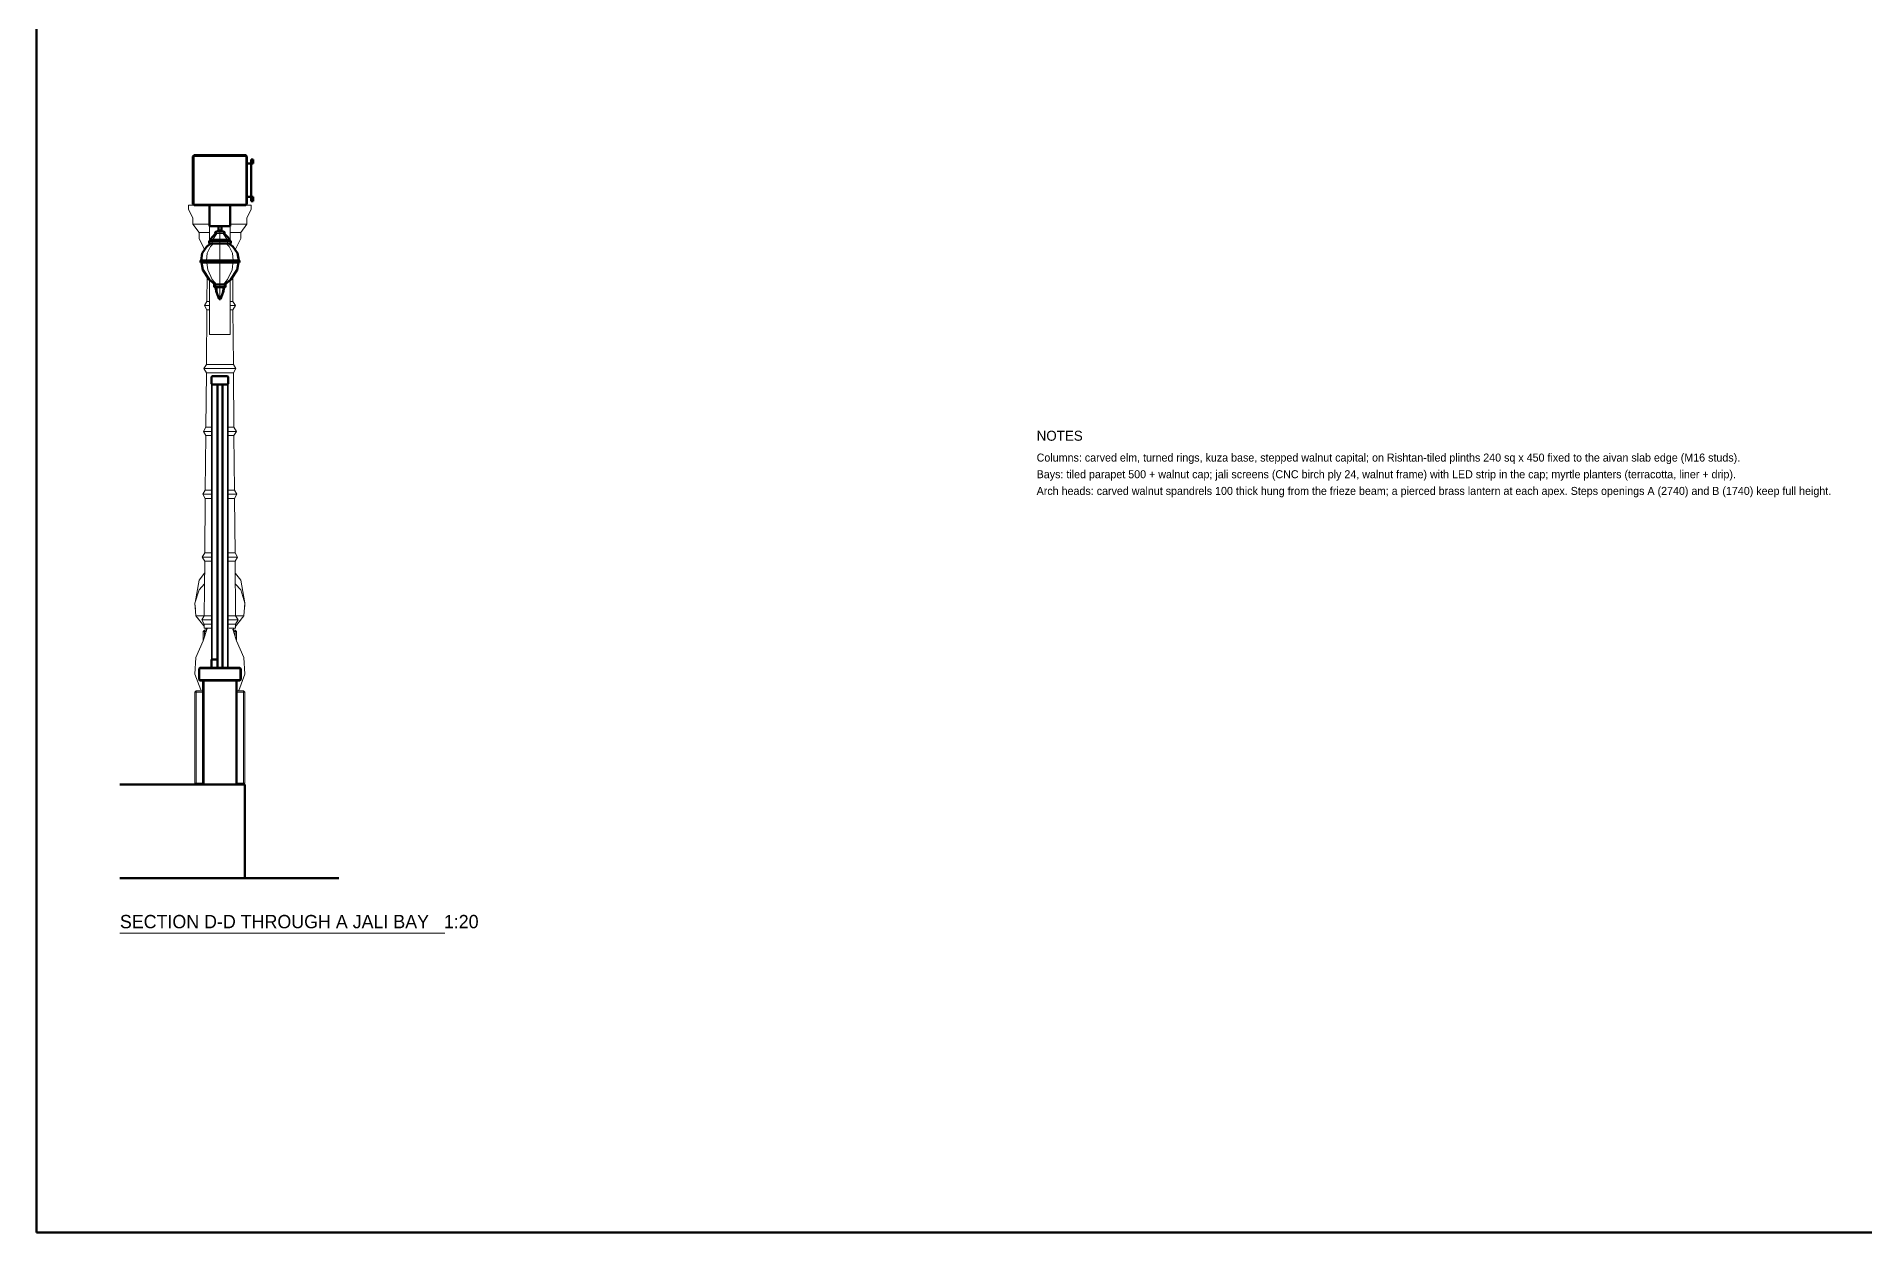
# Model space of a CAD drawing. Header units: metres. Extents: x 10 to 831, y 10 to 584.
# Drawn here: x 10 to 448.7, y 10 to 297 of the extents above; entities that cross this region are included whole.
import ezdxf

# ---------------------------------------------------------------- set-up
doc = ezdxf.new("R2010")
doc.units = ezdxf.units.M
for name, color, linetype, lineweight in [('CUT', 7, 'Continuous', 50), ('FRAME', 7, 'Continuous', 50), ('TXT', 7, 'Continuous', 18), ('VIS', 8, 'Continuous', 13)]:
    doc.layers.add(name, color=color, linetype=linetype, lineweight=lineweight)

msp = doc.modelspace()

# ---------------------------------------------------------------- linework, layer by layer
at = {"layer": 'CUT'}
for p, q in [((47.8, 268.5), (47.5, 268.2)), ((47.5, 268.2), (47.5, 256.8)), ((60.2, 268.5), (47.8, 268.5)), ((60.5, 268.2), (60.2, 268.5)), ((60.5, 256.8), (60.5, 268.2)), ((60.5, 258.5), (60.5, 266.5)), ((60.5, 266.5), (61.5, 266.5)), ((62, 267.5), (61.5, 267.5)), ((61.5, 267.5), (61.5, 266.5)), ((61.5, 266.5), (62, 266.5)), ((61.5, 266.5), (61.5, 258.5)), ((62, 266.5), (62, 267.5)), ((47.5, 256.8), (47.8, 256.5)), ((47.8, 256.5), (60.2, 256.5)), ((51.5, 256.418), (51.5, 256.5)), ((51.5, 256.5), (56.5, 256.5)), ((51.5, 251.476), (51.5, 256.418)), ((56.5, 256.5), (56.5, 256.418)), ((56.5, 256.418), (56.5, 251.476)), ((60.2, 256.5), (60.5, 256.8)), ((61.5, 258.5), (60.5, 258.5)), ((62, 258.5), (61.5, 258.5)), ((61.5, 258.5), (61.5, 257.5)), ((61.5, 257.5), (62, 257.5)), ((62, 257.5), (62, 258.5)), ((56.5, 251.476), (51.5, 251.476)), ((53.6005, 250.38), (52.8305, 250.03)), ((53.95, 250.438), (53.6005, 250.38)), ((53.971, 251.5), (53.629, 251.5)), ((53.629, 251.5), (53.629, 250.45)), ((53.629, 250.45), (53.8, 250.45)), ((53.8, 250.45), (54.029, 250.45)), ((54, 250.4415), (53.95, 250.438)), ((54.2, 251.5), (53.971, 251.5)), ((54.05, 250.438), (54, 250.4415)), ((54.029, 250.45), (54.371, 250.45)), ((54.3995, 250.38), (54.05, 250.438)), ((54.371, 251.5), (54.2, 251.5)), ((54.371, 250.45), (54.371, 251.5)), ((55.1695, 250.03), (54.3995, 250.38)), ((50.8705, 246.6), (49.7505, 245.025)), ((51.8505, 247.37), (50.8705, 246.6)), ((53.95, 248), (51.3955, 248)), ((51.3955, 248), (51.3955, 247.37)), ((51.3955, 247.37), (53.95, 247.37)), ((52.2705, 249.05), (51.7105, 248.35)), ((51.7105, 248.35), (51.8505, 248)), ((51.8505, 248), (53.95, 248)), ((53.95, 247.37), (51.8505, 247.37)), ((52.9705, 249.75), (52.2705, 249.05)), ((52.8305, 250.03), (52.9705, 249.75)), ((54, 248), (53.95, 248)), ((53.95, 248), (54, 248)), ((54, 247.37), (53.95, 247.37)), ((53.95, 247.37), (54, 247.37)), ((54.05, 248), (54, 248)), ((54, 248), (54.05, 248)), ((54.05, 247.37), (54, 247.37)), ((54, 247.37), (54.05, 247.37)), ((56.6045, 248), (54.05, 248)), ((54.05, 248), (56.1495, 248)), ((56.1495, 247.37), (54.05, 247.37)), ((54.05, 247.37), (56.6045, 247.37)), ((55.0295, 249.75), (55.1695, 250.03)), ((55.7295, 249.05), (55.0295, 249.75)), ((56.2895, 248.35), (55.7295, 249.05)), ((56.1495, 248), (56.2895, 248.35)), ((57.1295, 246.6), (56.1495, 247.37)), ((56.6045, 247.37), (56.6045, 248)), ((58.2495, 245.025), (57.1295, 246.6)), ((53.95, 243.24), (49.3305, 243.24)), ((49.3305, 243.24), (49.3305, 242.75)), ((49.3305, 242.75), (53.95, 242.75)), ((49.7505, 245.025), (49.4705, 243.275)), ((49.4705, 243.275), (49.8905, 241)), ((54, 243.24), (53.95, 243.24)), ((53.95, 242.75), (54, 242.75)), ((54.05, 243.24), (54, 243.24)), ((54, 242.75), (54.05, 242.75)), ((58.6695, 243.24), (54.05, 243.24)), ((54.05, 242.75), (58.6695, 242.75)), ((58.1095, 241), (58.5295, 243.275)), ((58.5295, 243.275), (58.2495, 245.025)), ((58.6695, 242.75), (58.6695, 243.24)), ((49.8905, 241), (51.3955, 238.725)), ((51.3955, 238.725), (52.8305, 237.5)), ((53.95, 237.5), (52.6205, 237.5)), ((52.6205, 237.5), (52.6205, 236.87)), ((52.8305, 237.5), (53.95, 237.5)), ((54, 237.5), (53.95, 237.5)), ((53.95, 237.5), (54, 237.5)), ((54.05, 237.5), (54, 237.5)), ((54, 237.5), (54.05, 237.5)), ((55.3795, 237.5), (54.05, 237.5)), ((54.05, 237.5), (55.1695, 237.5)), ((55.1695, 237.5), (56.6045, 238.725)), ((55.3795, 236.87), (55.3795, 237.5)), ((56.6045, 238.725), (58.1095, 241)), ((52.6205, 236.87), (53.95, 236.87)), ((53.1105, 236.87), (53.0405, 236.45)), ((53.0405, 236.45), (53.1105, 235.925)), ((53.95, 236.87), (53.1105, 236.87)), ((53.1105, 235.925), (53.4605, 235.05)), ((53.4605, 235.05), (53.8455, 234)), ((53.8455, 234), (53.95, 234)), ((54, 236.87), (53.95, 236.87)), ((53.95, 236.87), (54, 236.87)), ((53.95, 234), (54, 234)), ((54.05, 236.87), (54, 236.87)), ((54, 236.87), (54.05, 236.87)), ((54, 234), (54.05, 234)), ((54.8895, 236.87), (54.05, 236.87)), ((54.05, 236.87), (55.3795, 236.87)), ((54.05, 234), (54.1545, 234)), ((54.1545, 234), (54.5395, 235.05)), ((54.5395, 235.05), (54.8895, 235.925)), ((54.9595, 236.45), (54.8895, 236.87)), ((54.8895, 235.925), (54.9595, 236.45)), ((52, 215.35), (52.15, 215.5)), ((52, 213.65), (52, 215.35)), ((52.15, 215.5), (55.85, 215.5)), ((55.85, 215.5), (56, 215.35)), ((56, 215.35), (56, 213.65)), ((52.15, 213.5), (52, 213.65)), ((55.85, 213.5), (52.15, 213.5)), ((54.6, 213.5), (53.4, 213.5)), ((53.4, 213.5), (53.4, 145.5)), ((54.6, 145.5), (54.6, 213.5)), ((56, 213.65), (55.85, 213.5)), ((49, 145.3), (49.2, 145.5)), ((49, 142.7), (49, 145.3)), ((49.2, 145.5), (58.8, 145.5)), ((53.4, 147.5), (52, 147.5)), ((52, 147.5), (52, 145.5)), ((52, 145.5), (53.4, 145.5)), ((53.4, 145.5), (53.4, 147.5)), ((53.4, 145.5), (54.6, 145.5)), ((58.8, 145.5), (59, 145.3)), ((59, 145.3), (59, 142.7)), ((49.2, 142.5), (49, 142.7)), ((58.8, 142.5), (49.2, 142.5)), ((50.2, 142.5), (50, 142.3)), ((50, 142.3), (50, 117.7)), ((57.8, 142.5), (50.2, 142.5)), ((58, 142.3), (57.8, 142.5)), ((58, 117.7), (58, 142.3)), ((59, 142.7), (58.8, 142.5)), ((48.1705, 117.5), (30, 117.5)), ((60, 117.5), (48.1705, 117.5)), ((50, 117.7), (50.2, 117.5)), ((50.2, 117.5), (57.8, 117.5)), ((57.8, 117.5), (58, 117.7)), ((60, 95), (60, 117.5)), ((30, 95), (48.1705, 95)), ((82.5, 95), (30, 95)), ((48.1705, 95), (60, 95))]:
    msp.add_line(p, q, dxfattribs=at)
at = {"layer": 'FRAME'}
msp.add_lwpolyline([(10, 10), (831, 10), (831, 584), (10, 584), (10, 10)], close=True, dxfattribs=at)
at = {"layer": 'TXT'}
msp.add_line((30, 81.8), (108, 81.8), dxfattribs=at)
at = {"layer": 'VIS'}
for p, q in [((47.5, 268.2), (47.8, 268.5)), ((47.5, 268.2), (47.8, 268.5)), ((47.8, 268.2), (47.5, 268.2)), ((47.5, 256.8), (47.5, 268.2)), ((47.5, 268.2), (47.5, 268.2)), ((47.5, 256.8), (47.5, 268.2)), ((47.8, 268.5), (47.8, 268.2)), ((47.8, 268.5), (47.8, 268.5)), ((47.8, 268.5), (60.2, 268.5)), ((60.2, 268.5), (47.8, 268.5)), ((60.2, 268.2), (47.8, 268.2)), ((47.8, 268.2), (47.8, 256.8)), ((60.2, 268.5), (60.5, 268.2)), ((60.2, 268.2), (60.2, 268.5)), ((60.2, 268.5), (60.2, 268.5)), ((60.5, 268.2), (60.2, 268.5)), ((60.5, 268.2), (60.2, 268.2)), ((60.2, 256.8), (60.2, 268.2)), ((60.5, 268.2), (60.5, 268.2)), ((60.5, 268.2), (60.5, 256.8)), ((60.5, 256.8), (60.5, 268.2)), ((60.5, 266.5), (60.5, 266.5)), ((60.5, 258.5), (60.5, 266.5)), ((61.5, 266.5), (60.5, 266.5)), ((61.5, 266.5), (60.625, 266.5)), ((62, 267.5), (61.5, 267.5)), ((61.5, 266.5), (61.5, 267.5)), ((61.5, 267.5), (61.5, 267.5)), ((62, 267.5), (61.5, 267.5)), ((61.5, 266.5), (61.5, 267.5)), ((61.5, 266.5), (61.5, 266.5)), ((61.5, 258.5), (61.5, 266.5)), ((61.5, 266.5), (61.5, 266.5)), ((61.5, 266.5), (62, 266.5)), ((62, 266.5), (61.5, 266.5)), ((61.5, 258.5), (61.5, 266.5)), ((62, 267.5), (62, 267.5)), ((62, 266.5), (62, 267.5)), ((62, 266.5), (62, 267.5)), ((62, 266.5), (62, 266.5)), ((46.5, 255.5), (46.5, 256.5)), ((46.5, 256.5), (46.514, 256.5)), ((46.7555, 256.5), (46.5, 256.5)), ((47.5, 253.5), (46.5, 255.5)), ((47.505, 256.5), (46.7555, 256.5)), ((47.65, 256.65), (47.5, 256.8)), ((47.5, 256.8), (47.8, 256.8)), ((47.5, 256.8), (47.5, 256.8)), ((47.5, 256.8), (47.8, 256.5)), ((48.6965, 256.5), (47.505, 256.5)), ((47.8, 256.8), (47.8, 256.575)), ((47.8, 256.8), (60.2, 256.8)), ((47.8, 256.5), (47.8, 256.5)), ((60.2, 256.5), (47.8, 256.5)), ((50.25, 256.5), (48.6965, 256.5)), ((51.456, 256.5), (50.25, 256.5)), ((51.5, 256.5), (51.5, 256.5)), ((51.5, 256.5), (51.5, 251.5)), ((51.5, 256.5), (56.5, 256.5)), ((51.5, 251.5), (51.5, 256.5)), ((51.5, 256.5), (51.5, 256.5)), ((51.5, 256.5), (56.5, 256.5)), ((51.5, 256.5), (56.5, 256.5)), ((51.5, 256.5), (51.5, 256.418)), ((51.5, 251.476), (51.5, 256.418)), ((56.5, 256.5), (56.396, 256.5)), ((57.75, 256.5), (56.4435, 256.5)), ((56.5, 251.5), (56.5, 256.5)), ((56.5, 248.1), (56.5, 256.5)), ((56.5, 256.5), (56.5, 256.5)), ((56.5, 256.5), (56.5, 251.5)), ((56.5, 256.5), (56.5, 256.5)), ((56.5, 256.5), (56.5, 256.418)), ((56.5, 256.418), (56.5, 251.476)), ((59.3035, 256.5), (57.75, 256.5)), ((60.495, 256.5), (59.3035, 256.5)), ((60.2, 256.65), (60.2, 256.8)), ((60.2, 256.8), (60.5, 256.8)), ((60.5, 256.8), (60.2, 256.5)), ((60.2, 256.5), (60.2, 256.5)), ((60.5, 256.8), (60.275, 256.575)), ((61.2445, 256.5), (60.495, 256.5)), ((60.5, 258.5), (60.5, 258.5)), ((61.5, 258.5), (60.5, 258.5)), ((60.5, 256.8), (60.5, 256.8)), ((61.5, 255.5), (60.5, 253.5)), ((60.75, 258.5), (61.5, 258.5)), ((61.5, 256.5), (61.2445, 256.5)), ((62, 258.5), (61.5, 258.5)), ((61.5, 257.5), (61.5, 258.5)), ((61.5, 258.5), (61.5, 258.5)), ((61.5, 258.5), (61.5, 258.5)), ((62, 258.5), (61.5, 258.5)), ((61.5, 257.5), (61.5, 258.5)), ((61.5, 257.5), (61.5, 257.5)), ((61.5, 257.5), (62, 257.5)), ((62, 257.5), (61.5, 257.5)), ((61.5, 256.5), (61.5, 255.5)), ((62, 258.5), (62, 258.5)), ((62, 257.5), (62, 258.5)), ((62, 257.5), (62, 258.5)), ((62, 257.5), (62, 257.5)), ((47.5, 252), (47.5, 253.5)), ((49, 250), (47.5, 252)), ((47.5, 252), (47.514, 252)), ((47.7215, 252), (47.5, 252)), ((48.371, 252), (47.7215, 252)), ((49.404, 252), (48.371, 252)), ((50.75, 252), (49.404, 252)), ((51.338, 252), (50.75, 252)), ((51.5, 251.5), (56.5, 251.5)), ((51.5, 249.4615), (51.5, 251.5)), ((51.5, 251.5), (56.5, 251.5)), ((51.5, 251.5), (51.5, 251.476)), ((51.5, 251.476), (56.5, 251.476)), ((52.81, 250.03), (53.58, 250.38)), ((52.8305, 250.03), (53.6005, 250.38)), ((53.58, 250.38), (54, 250.45)), ((53.6, 250.45), (53.6, 251.5)), ((53.6, 251.5), (53.7, 251.5)), ((53.629, 251.5), (53.6, 251.5)), ((53.8, 250.45), (53.6, 250.45)), ((53.6, 250.45), (53.629, 250.45)), ((53.6005, 250.38), (53.95, 250.438)), ((53.629, 251.5), (53.971, 251.5)), ((53.629, 250.45), (53.629, 251.5)), ((53.629, 250.45), (53.8, 250.45)), ((53.8, 250.45), (53.8, 251.395)), ((54.2, 250.45), (53.8, 250.45)), ((53.8, 250.45), (54.029, 250.45)), ((54, 250.4415), (53.95, 250.438)), ((54.2, 251.5), (53.971, 251.5)), ((54, 250.45), (54.42, 250.38)), ((54.05, 250.438), (54, 250.4415)), ((54.371, 250.45), (54.029, 250.45)), ((54.3995, 250.38), (54.05, 250.438)), ((54.371, 251.5), (54.2, 251.5)), ((54.2, 250.45), (54.2, 251.395)), ((54.4, 250.45), (54.2, 250.45)), ((54.4, 251.5), (54.371, 251.5)), ((54.371, 250.45), (54.371, 251.5)), ((54.371, 250.45), (54.4, 250.45)), ((55.1695, 250.03), (54.3995, 250.38)), ((54.4, 251.5), (54.4, 250.45)), ((54.42, 250.38), (55.19, 250.03)), ((56.5, 251.476), (56.5, 251.5)), ((56.5, 251.5), (56.5, 249.4615)), ((57.25, 252), (56.564, 252)), ((58.596, 252), (57.25, 252)), ((59.629, 252), (58.596, 252)), ((60.5, 252), (59, 250)), ((60.2785, 252), (59.629, 252)), ((60.5, 252), (60.2785, 252)), ((60.5, 253.5), (60.5, 252)), ((49, 248.5), (49, 250)), ((49, 250), (49.014, 250)), ((49.1705, 250), (49, 250)), ((50.3125, 245.875), (49, 248.5)), ((49.67, 250), (49.1705, 250)), ((50.4645, 250), (49.67, 250)), ((49.73, 245.025), (50.85, 246.6)), ((49.7505, 245.025), (50.8705, 246.6)), ((51.3275, 250), (50.4645, 250)), ((50.85, 246.6), (51.83, 247.37)), ((50.8705, 246.6), (51.8505, 247.37)), ((50.9805, 245.025), (51.7725, 246.6)), ((51.375, 247.37), (51.375, 248)), ((51.375, 248), (51.798, 248)), ((51.3955, 248), (51.375, 248)), ((51.7595, 247.37), (51.375, 247.37)), ((51.375, 247.37), (51.3955, 247.37)), ((51.3955, 248), (53.95, 248)), ((51.3955, 247.37), (51.3955, 248)), ((53.95, 247.37), (51.3955, 247.37)), ((51.5, 248.085), (51.5, 249.4615)), ((51.5, 247.2985), (51.5, 247.3475)), ((51.5, 247.184), (51.5, 247.2985)), ((51.69, 248.35), (52.25, 249.05)), ((51.83, 248), (51.69, 248.35)), ((51.69, 248.35), (52.3665, 248.35)), ((51.7105, 248.35), (51.69, 248.35)), ((51.7105, 248.35), (52.2705, 249.05)), ((51.8505, 248), (51.7105, 248.35)), ((51.7725, 246.6), (52.4655, 247.37)), ((52.4655, 248), (51.83, 248)), ((51.83, 248), (51.8505, 248)), ((51.83, 247.37), (52.4655, 247.37)), ((51.8505, 247.37), (51.83, 247.37)), ((53.95, 248), (51.8505, 248)), ((51.8505, 247.37), (53.95, 247.37)), ((52.144, 247.58), (52.144, 247.895)), ((52.25, 249.05), (52.95, 249.75)), ((52.2705, 249.05), (52.9705, 249.75)), ((52.3665, 248.35), (52.7625, 249.05)), ((52.4655, 248), (52.3665, 248.35)), ((52.3665, 248.35), (54, 248.35)), ((54, 248), (52.4655, 248)), ((52.4655, 247.37), (54, 247.37)), ((52.7625, 249.05), (53.2575, 249.75)), ((52.95, 249.75), (52.81, 250.03)), ((52.81, 250.03), (53.1585, 250.03)), ((52.8305, 250.03), (52.81, 250.03)), ((52.9705, 249.75), (52.8305, 250.03)), ((52.95, 249.75), (53.2575, 249.75)), ((52.9705, 249.75), (52.95, 249.75)), ((53.2575, 249.75), (53.1585, 250.03)), ((53.1585, 250.03), (54, 250.03)), ((53.2575, 249.75), (54, 249.75)), ((54, 248), (53.95, 248)), ((54, 248), (53.95, 248)), ((54, 247.37), (53.95, 247.37)), ((54, 247.37), (53.95, 247.37)), ((54, 249.75), (54, 250.03)), ((54, 250.03), (54.8415, 250.03)), ((54, 249.05), (54, 249.75)), ((54, 249.75), (54.7425, 249.75)), ((54, 248.35), (54, 249.05)), ((54, 248), (54, 248.35)), ((54, 248.35), (55.6335, 248.35)), ((55.5345, 248), (54, 248)), ((54.05, 248), (54, 248)), ((54.05, 248), (54, 248)), ((54, 247.58), (54, 247.895)), ((54, 246.6), (54, 247.37)), ((54, 247.37), (55.5345, 247.37)), ((54.05, 247.37), (54, 247.37)), ((54.05, 247.37), (54, 247.37)), ((54, 245.025), (54, 246.6)), ((56.6045, 248), (54.05, 248)), ((56.1495, 248), (54.05, 248)), ((56.1495, 247.37), (54.05, 247.37)), ((56.6045, 247.37), (54.05, 247.37)), ((54.7425, 249.75), (54.8415, 250.03)), ((55.2375, 249.05), (54.7425, 249.75)), ((54.7425, 249.75), (55.05, 249.75)), ((54.8415, 250.03), (55.19, 250.03)), ((55.0295, 249.75), (55.1695, 250.03)), ((55.05, 249.75), (55.0295, 249.75)), ((55.7295, 249.05), (55.0295, 249.75)), ((55.19, 250.03), (55.05, 249.75)), ((55.05, 249.75), (55.75, 249.05)), ((55.19, 250.03), (55.1695, 250.03)), ((55.6335, 248.35), (55.2375, 249.05)), ((55.5345, 248), (55.6335, 248.35)), ((56.17, 248), (55.5345, 248)), ((56.2275, 246.6), (55.5345, 247.37)), ((55.5345, 247.37), (56.17, 247.37)), ((55.6335, 248.35), (56.31, 248.35)), ((56.2895, 248.35), (55.7295, 249.05)), ((55.75, 249.05), (56.31, 248.35)), ((55.856, 247.58), (55.856, 247.895)), ((56.1495, 248), (56.2895, 248.35)), ((56.1495, 248), (56.17, 248)), ((56.17, 247.37), (56.1495, 247.37)), ((57.1295, 246.6), (56.1495, 247.37)), ((56.31, 248.35), (56.17, 248)), ((56.17, 247.37), (57.15, 246.6)), ((56.625, 247.37), (56.202, 247.37)), ((57.0195, 245.025), (56.2275, 246.6)), ((56.2405, 248), (56.625, 248)), ((56.31, 248.35), (56.2895, 248.35)), ((56.5, 250), (56.3995, 250)), ((57.5355, 250), (56.5, 250)), ((56.5, 249.4615), (56.5, 248.036)), ((56.5, 247.3), (56.5, 247.4)), ((56.5, 247.2985), (56.5, 247.127)), ((56.625, 248), (56.6045, 248)), ((56.6045, 247.37), (56.6045, 248)), ((56.6045, 247.37), (56.625, 247.37)), ((56.625, 248), (56.625, 247.37)), ((58.2495, 245.025), (57.1295, 246.6)), ((57.15, 246.6), (58.27, 245.025)), ((58.33, 250), (57.5355, 250)), ((59, 248.5), (57.6405, 245.781)), ((58.8295, 250), (58.33, 250)), ((59, 250), (58.8295, 250)), ((59, 250), (59, 248.5)), ((49.31, 242.75), (49.31, 243.24)), ((49.31, 243.24), (49.431, 243.24)), ((49.3305, 243.24), (49.31, 243.24)), ((49.31, 243.24), (49.431, 243.24)), ((49.391, 243.24), (49.31, 243.24)), ((49.4715, 242.75), (49.31, 242.75)), ((49.31, 242.75), (49.3305, 242.75)), ((49.3305, 243.24), (53.95, 243.24)), ((49.3305, 242.75), (49.3305, 243.24)), ((53.95, 242.75), (49.3305, 242.75)), ((49.45, 243.275), (49.73, 245.025)), ((49.87, 241), (49.45, 243.275)), ((49.4705, 243.275), (49.7505, 245.025)), ((49.8905, 241), (49.4705, 243.275)), ((49.641, 242.241), (49.5455, 242.758)), ((49.832, 241.207), (49.7745, 241.517)), ((49.8545, 245.2), (50.041, 245.4625)), ((50.7825, 243.275), (50.9805, 245.025)), ((51.0795, 241), (50.7825, 243.275)), ((54, 243.24), (53.95, 243.24)), ((54, 242.75), (53.95, 242.75)), ((54, 243.275), (54, 245.025)), ((54, 241), (54, 243.275)), ((54.05, 243.24), (54, 243.24)), ((54.05, 242.75), (54, 242.75)), ((58.6695, 243.24), (54.05, 243.24)), ((58.6695, 242.75), (54.05, 242.75)), ((56.9205, 241), (57.2175, 243.275)), ((57.2175, 243.275), (57.0195, 245.025)), ((58.021, 245.375), (58.208, 245.1125)), ((58.1095, 241), (58.5295, 243.275)), ((58.55, 243.275), (58.13, 241)), ((58.2065, 241.4135), (58.149, 241.1035)), ((58.5295, 243.275), (58.2495, 245.025)), ((58.27, 245.025), (58.55, 243.275)), ((58.4355, 242.6545), (58.34, 242.1375)), ((58.69, 242.75), (58.488, 242.75)), ((58.69, 243.24), (58.569, 243.24)), ((58.609, 243.24), (58.69, 243.24)), ((58.609, 243.24), (58.69, 243.24)), ((58.69, 243.24), (58.6695, 243.24)), ((58.6695, 242.75), (58.6695, 243.24)), ((58.6695, 242.75), (58.69, 242.75)), ((58.69, 243.24), (58.69, 242.75)), ((58.69, 243.24), (58.69, 243.1175)), ((51.375, 238.725), (49.87, 241)), ((51.3955, 238.725), (49.8905, 241)), ((49.986, 240.825), (49.928, 240.9125)), ((50.2175, 240.475), (50.1595, 240.5625)), ((50.5645, 239.95), (50.5065, 240.0375)), ((50.912, 239.425), (50.7385, 239.6875)), ((50.875, 233.4165), (50.9365, 239.3575)), ((52.144, 238.725), (51.0795, 241)), ((52.81, 237.5), (51.375, 238.725)), ((52.8305, 237.5), (51.3955, 238.725)), ((51.5, 237.3975), (51.5, 238.6455)), ((51.5, 234.6105), (51.5, 237.3975)), ((53.1585, 237.5), (52.144, 238.725)), ((52.6, 236.87), (52.6, 237.5)), ((52.6, 237.5), (52.805, 237.5)), ((52.6205, 237.5), (52.6, 237.5)), ((52.6205, 237.5), (53.95, 237.5)), ((52.6205, 236.87), (52.6205, 237.5)), ((53.1585, 237.5), (52.81, 237.5)), ((52.81, 237.5), (52.8305, 237.5)), ((53.95, 237.5), (52.8305, 237.5)), ((53.01, 236.87), (53.01, 237.395)), ((54, 237.5), (53.1585, 237.5)), ((54, 237.5), (53.95, 237.5)), ((54, 237.5), (53.95, 237.5)), ((54, 238.725), (54, 241)), ((54, 237.5), (54, 238.725)), ((54.8415, 237.5), (54, 237.5)), ((54.05, 237.5), (54, 237.5)), ((54.05, 237.5), (54, 237.5)), ((54, 237.08), (54, 237.395)), ((55.3795, 237.5), (54.05, 237.5)), ((55.1695, 237.5), (54.05, 237.5)), ((54.8415, 237.5), (55.856, 238.725)), ((55.19, 237.5), (54.8415, 237.5)), ((54.99, 236.87), (54.99, 237.395)), ((55.1695, 237.5), (56.6045, 238.725)), ((55.1695, 237.5), (55.19, 237.5)), ((56.625, 238.725), (55.19, 237.5)), ((55.236, 237.5), (55.4, 237.5)), ((55.4, 237.5), (55.3795, 237.5)), ((55.3795, 236.87), (55.3795, 237.5)), ((55.4, 237.5), (55.4, 236.87)), ((55.856, 238.725), (56.9205, 241)), ((56.5, 228.7), (56.5, 238.6)), ((56.5, 238.5625), (56.5, 237.3975)), ((56.5, 237.3975), (56.5, 234.6105)), ((56.6045, 238.725), (58.1095, 241)), ((58.13, 241), (56.625, 238.725)), ((57.204, 239.6), (57.03, 239.3375)), ((57.0645, 239.257), (57.125, 233.4165)), ((57.4355, 239.95), (57.3775, 239.8625)), ((57.7825, 240.475), (57.725, 240.3875)), ((58.014, 240.825), (57.9565, 240.7375)), ((50.275, 232.4165), (50.875, 233.4165)), ((50.875, 233.4165), (50.894, 233.4165)), ((51.028, 233.4165), (50.875, 233.4165)), ((51.472, 233.4165), (51.028, 233.4165)), ((51.5, 231.6985), (51.5, 234.6105)), ((53.01, 236.87), (52.6, 236.87)), ((52.6, 236.87), (52.6205, 236.87)), ((53.95, 236.87), (52.6205, 236.87)), ((53.02, 236.45), (53.09, 236.87)), ((53.09, 235.925), (53.02, 236.45)), ((53.0405, 236.45), (53.1105, 236.87)), ((53.1105, 235.925), (53.0405, 236.45)), ((53.09, 236.87), (53.3565, 236.87)), ((53.1105, 236.87), (53.09, 236.87)), ((53.44, 235.05), (53.09, 235.925)), ((53.1105, 236.87), (53.95, 236.87)), ((53.4605, 235.05), (53.1105, 235.925)), ((53.307, 236.45), (53.3565, 236.87)), ((53.3565, 235.925), (53.307, 236.45)), ((53.3565, 236.87), (54, 236.87)), ((53.604, 235.05), (53.3565, 235.925)), ((53.825, 234), (53.44, 235.05)), ((53.8455, 234), (53.4605, 235.05)), ((53.8765, 234), (53.604, 235.05)), ((53.8765, 234), (53.825, 234)), ((53.825, 234), (53.8455, 234)), ((53.95, 234), (53.8455, 234)), ((54, 234), (53.8765, 234)), ((54, 236.87), (53.95, 236.87)), ((54, 236.87), (53.95, 236.87)), ((54, 234), (53.95, 234)), ((54, 236.45), (54, 236.87)), ((54, 236.87), (54.6435, 236.87)), ((54.05, 236.87), (54, 236.87)), ((54.05, 236.87), (54, 236.87)), ((54, 235.925), (54, 236.45)), ((54, 235.05), (54, 235.925)), ((54, 234), (54, 235.05)), ((54.1235, 234), (54, 234)), ((54.05, 234), (54, 234)), ((54.8895, 236.87), (54.05, 236.87)), ((55.3795, 236.87), (54.05, 236.87)), ((54.1545, 234), (54.05, 234)), ((54.1235, 234), (54.396, 235.05)), ((54.175, 234), (54.1235, 234)), ((54.1545, 234), (54.5395, 235.05)), ((54.1545, 234), (54.175, 234)), ((54.56, 235.05), (54.175, 234)), ((54.396, 235.05), (54.6435, 235.925)), ((54.5395, 235.05), (54.8895, 235.925)), ((54.91, 235.925), (54.56, 235.05)), ((54.693, 236.45), (54.6435, 236.87)), ((54.6435, 236.87), (54.91, 236.87)), ((54.6435, 235.925), (54.693, 236.45)), ((54.91, 236.87), (54.8895, 236.87)), ((54.9595, 236.45), (54.8895, 236.87)), ((54.8895, 235.925), (54.9595, 236.45)), ((54.99, 236.87), (54.891, 236.87)), ((54.91, 236.87), (54.98, 236.45)), ((54.98, 236.45), (54.91, 235.925)), ((55.4, 236.87), (54.99, 236.87)), ((55.3795, 236.87), (55.4, 236.87)), ((56.528, 233.4165), (56.442, 233.4165)), ((56.5, 234.6105), (56.5, 231.6985)), ((56.972, 233.4165), (56.528, 233.4165)), ((57.125, 233.4165), (56.972, 233.4165)), ((57.125, 233.4165), (57.725, 232.4165)), ((50.875, 231.4165), (50.275, 232.4165)), ((50.275, 232.4165), (50.293, 232.4165)), ((50.4575, 232.4165), (50.275, 232.4165)), ((50.9865, 232.4165), (50.4575, 232.4165)), ((50.75, 218.3335), (50.875, 231.4165)), ((50.875, 231.4165), (50.894, 231.4165)), ((51.028, 231.4165), (50.875, 231.4165)), ((51.481, 232.4165), (50.9865, 232.4165)), ((51.472, 231.4165), (51.028, 231.4165)), ((51.5, 228.6615), (51.5, 231.6985)), ((51.5, 225.5), (51.5, 228.6615)), ((57.0135, 232.4165), (56.4365, 232.4165)), ((56.528, 231.4165), (56.442, 231.4165)), ((56.5, 231.6985), (56.5, 228.6615)), ((56.5, 228.6615), (56.5, 225.5)), ((56.972, 231.4165), (56.528, 231.4165)), ((57.125, 231.4165), (56.972, 231.4165)), ((57.5425, 232.4165), (57.0135, 232.4165)), ((57.725, 232.4165), (57.125, 231.4165)), ((57.125, 231.4165), (57.25, 218.3335)), ((57.725, 232.4165), (57.5425, 232.4165)), ((51.5, 225.5), (56.5, 225.5)), ((56.5, 225.5), (56.5, 225.6)), ((50.15, 217.3335), (50.75, 218.3335)), ((50.75, 216.3335), (50.15, 217.3335)), ((50.15, 217.3335), (50.1655, 217.3335)), ((50.3385, 217.3335), (50.15, 217.3335)), ((50.8855, 217.3335), (50.3385, 217.3335)), ((50.625, 203.25), (50.75, 216.3335)), ((50.75, 218.3335), (50.766, 218.3335)), ((50.909, 218.3335), (50.75, 218.3335)), ((50.75, 216.3335), (50.766, 216.3335)), ((50.909, 216.3335), (50.75, 216.3335)), ((51.737, 217.3335), (50.8855, 217.3335)), ((51.3705, 218.3335), (50.909, 218.3335)), ((51.3705, 216.3335), (50.909, 216.3335)), ((52.0895, 218.3335), (51.3705, 218.3335)), ((52.0895, 216.3335), (51.3705, 216.3335)), ((52.8105, 217.3335), (51.737, 217.3335)), ((52, 215.35), (52.15, 215.5)), ((52, 215.35), (52.15, 215.5)), ((52.15, 215.35), (52, 215.35)), ((52, 213.65), (52, 215.35)), ((52, 215.35), (52, 215.35)), ((52, 213.65), (52, 215.35)), ((52.9955, 218.3335), (52.0895, 218.3335)), ((52.9955, 216.3335), (52.0895, 216.3335)), ((52.15, 215.5), (52.15, 215.35)), ((52.15, 215.5), (55.85, 215.5)), ((52.15, 215.5), (52.15, 215.5)), ((55.85, 215.5), (52.15, 215.5)), ((52.15, 215.35), (52.15, 215.425)), ((52.15, 215.35), (55.85, 215.35)), ((52.15, 213.7475), (52.15, 215.35)), ((52.15, 215.35), (52.15, 213.65)), ((55.85, 215.35), (52.15, 215.35)), ((54, 217.3335), (52.8105, 217.3335)), ((54, 218.3335), (52.9955, 218.3335)), ((54, 216.3335), (52.9955, 216.3335)), ((55.0045, 218.3335), (54, 218.3335)), ((55.1895, 217.3335), (54, 217.3335)), ((55.0045, 216.3335), (54, 216.3335)), ((55.9105, 218.3335), (55.0045, 218.3335)), ((55.9105, 216.3335), (55.0045, 216.3335)), ((56.263, 217.3335), (55.1895, 217.3335)), ((55.85, 215.5), (56, 215.35)), ((55.85, 215.35), (55.85, 215.5)), ((55.85, 215.5), (55.85, 215.5)), ((56, 215.35), (55.85, 215.5)), ((55.85, 215.35), (55.925, 215.35)), ((55.85, 215.35), (55.85, 213.6475)), ((56, 215.35), (55.85, 215.35)), ((55.85, 213.65), (55.85, 215.35)), ((56.6295, 218.3335), (55.9105, 218.3335)), ((56.6295, 216.3335), (55.9105, 216.3335)), ((56, 215.35), (56, 215.35)), ((56, 215.35), (56, 213.65)), ((56, 213.65), (56, 215.35)), ((57.1145, 217.3335), (56.263, 217.3335)), ((57.091, 218.3335), (56.6295, 218.3335)), ((57.091, 216.3335), (56.6295, 216.3335)), ((57.25, 218.3335), (57.091, 218.3335)), ((57.25, 216.3335), (57.091, 216.3335)), ((57.6615, 217.3335), (57.1145, 217.3335)), ((57.25, 218.3335), (57.85, 217.3335)), ((57.85, 217.3335), (57.25, 216.3335)), ((57.25, 216.3335), (57.375, 203.25)), ((57.85, 217.3335), (57.6615, 217.3335)), ((52.15, 213.5), (52, 213.65)), ((52, 213.65), (52.15, 213.65)), ((52, 213.65), (52, 213.65)), ((52, 213.65), (52.15, 213.5)), ((52, 213.5475), (52, 147.5525)), ((52.15, 213.65), (52.15, 213.5)), ((52.15, 213.65), (55.85, 213.65)), ((55.85, 213.5), (52.15, 213.5)), ((52.15, 213.5), (52.15, 213.5)), ((55.85, 213.5), (52.15, 213.5)), ((52.15, 145.65), (52.15, 213.4475)), ((53.4, 145.5), (53.4, 213.5)), ((53.4, 213.5), (53.4, 213.5)), ((54.6, 213.5), (53.4, 213.5)), ((53.4, 145.5), (53.4, 213.5)), ((54.6, 145.5), (54.6, 213.5)), ((54.6, 213.5), (54.6, 213.5)), ((54.6, 145.5), (54.6, 213.5)), ((55.85, 213.5), (55.85, 213.65)), ((55.85, 213.65), (56, 213.65)), ((56, 213.65), (55.85, 213.5)), ((56, 213.65), (55.85, 213.5)), ((55.85, 213.5), (55.85, 213.5)), ((55.85, 213.347), (55.85, 145.65)), ((56, 213.65), (56, 213.65)), ((56, 145.65), (56, 213.6475)), ((50.025, 202.25), (50.625, 203.25)), ((50.625, 201.25), (50.025, 202.25)), ((50.025, 202.25), (50.041, 202.25)), ((50.2195, 202.25), (50.025, 202.25)), ((50.784, 202.25), (50.2195, 202.25)), ((50.625, 203.25), (50.6415, 203.25)), ((50.79, 203.25), (50.625, 203.25)), ((51.6635, 202.25), (50.784, 202.25)), ((51.2695, 203.25), (50.79, 203.25)), ((51.867, 203.25), (51.2695, 203.25)), ((51.848, 202.25), (51.6635, 202.25)), ((56.7305, 203.25), (56.0585, 203.25)), ((56.3365, 202.25), (56.0595, 202.25)), ((57.216, 202.25), (56.3365, 202.25)), ((57.21, 203.25), (56.7305, 203.25)), ((57.375, 203.25), (57.21, 203.25)), ((57.7805, 202.25), (57.216, 202.25)), ((57.375, 203.25), (57.975, 202.25)), ((57.975, 202.25), (57.375, 201.25)), ((57.975, 202.25), (57.7805, 202.25)), ((50.5, 188.1665), (50.625, 201.25)), ((50.625, 201.25), (50.6415, 201.25)), ((50.79, 201.25), (50.625, 201.25)), ((51.2695, 201.25), (50.79, 201.25)), ((51.867, 201.25), (51.2695, 201.25)), ((56.7305, 201.25), (56.0585, 201.25)), ((57.21, 201.25), (56.7305, 201.25)), ((57.375, 201.25), (57.21, 201.25)), ((57.375, 201.25), (57.5, 188.1665)), ((49.9, 187.1665), (50.5, 188.1665)), ((50.5, 186.1665), (49.9, 187.1665)), ((49.9, 187.1665), (49.9165, 187.1665)), ((50.1005, 187.1665), (49.9, 187.1665)), ((50.683, 187.1665), (50.1005, 187.1665)), ((50.375, 173.0835), (50.5, 186.1665)), ((50.5, 188.1665), (50.517, 188.1665)), ((50.6715, 188.1665), (50.5, 188.1665)), ((50.5, 186.1665), (50.517, 186.1665)), ((50.6715, 186.1665), (50.5, 186.1665)), ((51.1685, 188.1665), (50.6715, 188.1665)), ((51.1685, 186.1665), (50.6715, 186.1665)), ((51.59, 187.1665), (50.683, 187.1665)), ((51.9425, 188.1665), (51.1685, 188.1665)), ((51.9425, 186.1665), (51.1685, 186.1665)), ((51.971, 187.1665), (51.59, 187.1665)), ((56.41, 187.1665), (55.9335, 187.1665)), ((56.0575, 188.1665), (55.9595, 188.1665)), ((56.0575, 186.1665), (55.9595, 186.1665)), ((56.8315, 188.1665), (56.0575, 188.1665)), ((56.8315, 186.1665), (56.0575, 186.1665)), ((57.317, 187.1665), (56.41, 187.1665)), ((57.3285, 188.1665), (56.8315, 188.1665)), ((57.3285, 186.1665), (56.8315, 186.1665)), ((57.8995, 187.1665), (57.317, 187.1665)), ((57.5, 188.1665), (57.3285, 188.1665)), ((57.5, 186.1665), (57.3285, 186.1665)), ((57.5, 188.1665), (58.1, 187.1665)), ((58.1, 187.1665), (57.5, 186.1665)), ((57.5, 186.1665), (57.625, 173.0835)), ((58.1, 187.1665), (57.8995, 187.1665)), ((49.775, 172.0835), (50.375, 173.0835)), ((50.375, 171.0835), (49.775, 172.0835)), ((49.775, 172.0835), (49.792, 172.0835)), ((49.982, 172.0835), (49.775, 172.0835)), ((50.582, 172.0835), (49.982, 172.0835)), ((50.25, 158), (50.375, 171.0835)), ((50.375, 173.0835), (50.3925, 173.0835)), ((50.5525, 173.0835), (50.375, 173.0835)), ((50.375, 171.0835), (50.3925, 171.0835)), ((50.5525, 171.0835), (50.375, 171.0835)), ((51.0675, 173.0835), (50.5525, 173.0835)), ((51.0675, 171.0835), (50.5525, 171.0835)), ((51.5165, 172.0835), (50.582, 172.0835)), ((51.8695, 173.0835), (51.0675, 173.0835)), ((51.8695, 171.0835), (51.0675, 171.0835)), ((51.909, 172.0835), (51.5165, 172.0835)), ((56.4835, 172.0835), (55.9925, 172.0835)), ((56.1305, 173.0835), (56.0295, 173.0835)), ((56.1305, 171.0835), (56.0295, 171.0835)), ((56.9325, 173.0835), (56.1305, 173.0835)), ((56.9325, 171.0835), (56.1305, 171.0835)), ((57.418, 172.0835), (56.4835, 172.0835)), ((57.4475, 173.0835), (56.9325, 173.0835)), ((57.4475, 171.0835), (56.9325, 171.0835)), ((58.018, 172.0835), (57.418, 172.0835)), ((57.625, 173.0835), (57.4475, 173.0835)), ((57.625, 171.0835), (57.4475, 171.0835)), ((57.625, 173.0835), (58.225, 172.0835)), ((58.225, 172.0835), (57.625, 171.0835)), ((57.625, 171.0835), (57.75, 158)), ((58.225, 172.0835), (58.018, 172.0835)), ((49, 166.5), (50.3125, 168.18)), ((57.75, 168.1), (59, 166.5)), ((48, 161), (49, 164.25)), ((48.037, 161.2035), (49, 166.5)), ((49, 164.25), (50.3195, 165.622)), ((57.75, 165.55), (59, 164.25)), ((59, 166.5), (59.9815, 161.102)), ((59, 164.25), (60, 161)), ((48.25, 158), (48, 161)), ((48.1165, 159.6), (48.0085, 160.9)), ((48.1165, 159.6), (48.0085, 160.9)), ((50.125, 155.6135), (48.25, 158)), ((48.25, 158), (48.27, 158)), ((48.6875, 158), (48.25, 158)), ((49.934, 158), (48.6875, 158)), ((49.65, 157), (50.25, 158)), ((50.1035, 158), (49.934, 158)), ((50.25, 158), (50.2685, 158)), ((50.4335, 158), (50.25, 158)), ((50.966, 158), (50.4335, 158)), ((51.796, 158), (50.966, 158)), ((56.204, 158), (56.0995, 158)), ((57.034, 158), (56.204, 158)), ((57.5665, 158), (57.034, 158)), ((57.75, 158), (57.5665, 158)), ((59.75, 158), (57.6875, 155.375)), ((57.75, 158), (58.35, 157)), ((58.066, 158), (57.8115, 158)), ((59.3125, 158), (58.066, 158)), ((59.75, 158), (59.3125, 158)), ((60, 161), (59.75, 158)), ((59.9835, 160.8), (59.875, 159.5)), ((59.9835, 160.8), (59.875, 159.5)), ((48.75, 157.3635), (48.5625, 157.6025)), ((48.75, 157.3635), (48.5625, 157.6025)), ((49.25, 156.7275), (49.0625, 156.966)), ((49.25, 156.7275), (49.0625, 156.966)), ((50.25, 156), (49.65, 157)), ((49.65, 157), (49.6675, 157)), ((49.863, 157), (49.65, 157)), ((49.875, 155.932), (49.6875, 156.1705)), ((49.875, 155.932), (49.6875, 156.1705)), ((50.481, 157), (49.863, 157)), ((50, 152), (50.9665, 154.9)), ((50.3, 154.5), (50, 154.2)), ((50, 154.2), (50.3, 154.2)), ((50, 154.2), (50, 152.1)), ((50.25, 155), (50.25, 156)), ((50.25, 156), (50.2685, 156)), ((50.4335, 156), (50.25, 156)), ((50.25, 155), (50.4335, 155)), ((50.3, 154.2), (50.3, 154.5)), ((50.3, 154.5), (50.3, 154.5)), ((50.7, 154.5), (50.3, 154.5)), ((50.3, 153), (50.3, 154.2)), ((50.3, 154.2), (50.8, 154.2)), ((50.966, 156), (50.4335, 156)), ((50.4335, 155), (50.966, 155)), ((51.443, 157), (50.481, 157)), ((50.875, 154.659), (50.5625, 155.057)), ((50.875, 154.659), (50.6875, 154.8975)), ((50.875, 154.659), (50.6875, 154.8975)), ((51.796, 156), (50.966, 156)), ((50.966, 155), (51.796, 155)), ((51.8475, 157), (51.443, 157)), ((51.796, 155), (51.9005, 155)), ((56.557, 157), (56.0515, 157)), ((56.204, 156), (56.0995, 156)), ((57.034, 156), (56.204, 156)), ((56.204, 155), (57.034, 155)), ((57.519, 157), (56.557, 157)), ((57.5665, 156), (57.034, 156)), ((57.034, 155), (57.5665, 155)), ((57.375, 154.9775), (57.0625, 154.5795)), ((57.25, 154.818), (57.0625, 154.5795)), ((57.25, 154.818), (57.0625, 154.5795)), ((57.0665, 154.8), (58, 152)), ((57.7, 154.5), (57.2, 154.5)), ((57.3, 154.2), (57.7, 154.2)), ((58.137, 157), (57.519, 157)), ((57.75, 156), (57.5665, 156)), ((57.5665, 155), (57.75, 155)), ((57.75, 155.4545), (57.6875, 155.375)), ((57.75, 155.4545), (57.6875, 155.375)), ((57.7, 154.5), (57.7, 154.2)), ((58, 154.2), (57.7, 154.5)), ((57.7, 154.2), (58, 154.2)), ((57.7, 154.2), (57.7, 152.9)), ((57.75, 155), (57.7315, 155)), ((58.35, 157), (57.75, 156)), ((57.75, 156), (57.75, 155)), ((58, 152.2), (58, 154.2)), ((58, 154.2), (58, 154.2)), ((58.25, 156.091), (58.0625, 155.8525)), ((58.25, 156.091), (58.0625, 155.8525)), ((58.35, 157), (58.137, 157)), ((58.875, 156.8865), (58.6875, 156.6475)), ((58.875, 156.8865), (58.6875, 156.6475)), ((59.375, 157.5225), (59.1875, 157.284)), ((59.375, 157.5225), (59.1875, 157.284)), ((48.25, 148), (50, 152)), ((58, 152), (59.75, 148)), ((48, 144), (48.25, 148)), ((49, 145.3), (49.2, 145.5)), ((49, 145.3), (49.2, 145.5)), ((49.2, 145.3), (49, 145.3)), ((49, 142.7), (49, 145.3)), ((49, 145.3), (49, 145.3)), ((49, 142.7), (49, 145.3)), ((49.2, 145.5), (49.2, 145.3)), ((49.2, 145.5), (51.9575, 145.5)), ((49.2, 145.5), (49.2, 145.5)), ((58.8, 145.5), (49.2, 145.5)), ((49.2, 145.3), (49.2, 142.7)), ((58.8, 145.3), (49.2, 145.3)), ((53.4, 147.5), (52, 147.5)), ((52, 145.5), (52, 147.5)), ((52, 147.5), (52, 147.5)), ((53.4, 147.5), (52, 147.5)), ((52, 145.5), (52, 147.5)), ((52, 145.5), (52, 145.5)), ((52, 145.5), (53.4, 145.5)), ((53.4, 145.5), (52, 145.5)), ((52.15, 145.65), (52.075, 145.65)), ((55.85, 145.65), (52.15, 145.65)), ((53.4, 147.5), (53.4, 147.5)), ((53.4, 145.5), (53.4, 147.5)), ((53.4, 145.5), (53.4, 147.5)), ((53.4, 145.5), (54.6, 145.5)), ((53.4, 145.5), (53.4, 145.5)), ((53.4, 145.5), (53.4, 145.5)), ((54.6, 145.5), (53.4, 145.5)), ((54.6, 145.5), (54.6, 145.5)), ((54.6165, 145.5), (55.85, 145.5)), ((55.85, 145.5), (56, 145.65)), ((56, 145.65), (55.85, 145.65)), ((55.85, 145.65), (55.85, 145.5)), ((55.85, 145.5), (55.85, 145.5)), ((55.9405, 145.5), (58.8, 145.5)), ((58.8, 145.5), (59, 145.3)), ((58.8, 145.3), (58.8, 145.5)), ((58.8, 145.5), (58.8, 145.5)), ((59, 145.3), (58.8, 145.5)), ((59, 145.3), (58.8, 145.3)), ((58.8, 142.7), (58.8, 145.3)), ((59, 145.3), (59, 145.3)), ((59, 145.3), (59, 142.7)), ((59, 142.7), (59, 145.3)), ((59.75, 148), (60, 144)), ((49.4285, 140.1905), (48, 144)), ((49.2, 142.5), (49, 142.7)), ((49, 142.7), (49.2, 142.7)), ((49, 142.7), (49, 142.7)), ((49, 142.7), (49.2, 142.5)), ((49.2, 142.7), (49.2, 142.5)), ((49.2, 142.7), (58.8, 142.7)), ((58.8, 142.5), (49.2, 142.5)), ((49.2, 142.5), (49.2, 142.5)), ((58.8, 142.5), (49.2, 142.5)), ((50, 142.3), (50.2, 142.5)), ((50, 142.3), (50.2, 142.5)), ((50.2, 142.3), (50, 142.3)), ((50, 117.7), (50, 142.3)), ((50, 142.3), (50, 142.3)), ((50, 117.7), (50, 142.3)), ((50.2, 142.5), (50.2, 142.3)), ((50.2, 142.5), (50.2, 142.5)), ((50.2, 142.5), (57.8, 142.5)), ((57.8, 142.5), (50.2, 142.5)), ((57.8, 142.3), (50.2, 142.3)), ((50.2, 142.3), (50.2, 117.7)), ((57.8, 142.5), (58, 142.3)), ((57.8, 142.3), (57.8, 142.5)), ((57.8, 142.5), (57.8, 142.5)), ((58, 142.3), (57.8, 142.5)), ((58, 142.3), (57.8, 142.3)), ((57.8, 117.7), (57.8, 142.3)), ((58, 142.3), (58, 142.3)), ((58, 142.3), (58, 117.7)), ((58, 117.7), (58, 142.3)), ((60, 144), (58.5355, 140.095)), ((58.8, 142.5), (58.8, 142.7)), ((58.8, 142.7), (59, 142.7)), ((59, 142.7), (58.8, 142.5)), ((59, 142.7), (58.8, 142.5)), ((58.8, 142.5), (58.8, 142.5)), ((59, 142.7), (59, 142.7)), ((48.3, 140), (48, 139.7)), ((48, 139.7), (48.3, 139.7)), ((48, 139.7), (48, 117.8)), ((48.3, 139.7), (48.3, 140)), ((48.3, 140), (48.3, 140)), ((49.9, 140), (48.3, 140)), ((48.3, 139.7), (50, 139.7)), ((48.3, 117.8), (48.3, 139.7)), ((59.7, 140), (58, 140)), ((58.1, 139.7), (59.7, 139.7)), ((59.7, 140), (59.7, 139.7)), ((60, 139.7), (59.7, 140)), ((59.7, 139.7), (60, 139.7)), ((59.7, 139.7), (59.7, 117.8)), ((60, 139.7), (60, 139.7)), ((60, 117.8), (60, 139.7)), ((30, 117.5), (48.248, 117.5)), ((48.1705, 117.5), (30, 117.5)), ((48.3, 117.8), (48, 117.8)), ((48, 117.8), (48.3, 117.5)), ((48, 117.8), (48, 117.8)), ((60, 117.5), (48.1705, 117.5)), ((48.3, 117.5), (48.3, 117.8)), ((49.9, 117.8), (48.3, 117.8)), ((48.3, 117.5), (50.2, 117.5)), ((50.2, 117.5), (50, 117.7)), ((50, 117.7), (50.2, 117.7)), ((50, 117.7), (50, 117.7)), ((50, 117.7), (50.2, 117.5)), ((50.2, 117.7), (50.2, 117.5)), ((50.2, 117.7), (57.8, 117.7)), ((57.8, 117.5), (50.2, 117.5)), ((50.2, 117.5), (50.2, 117.5)), ((57.8, 117.5), (50.2, 117.5)), ((57.8, 117.5), (57.8, 117.7)), ((57.8, 117.7), (58, 117.7)), ((58, 117.7), (57.8, 117.5)), ((58, 117.7), (57.8, 117.5)), ((57.8, 117.5), (57.8, 117.5)), ((57.9, 117.5), (59.7, 117.5)), ((59.7, 117.8), (58, 117.8)), ((58, 117.7), (58, 117.7)), ((59.7, 117.5), (60, 117.8)), ((60, 117.8), (59.7, 117.8)), ((59.7, 117.8), (59.7, 117.5)), ((59.7, 117.5), (59.7, 117.5)), ((59.799, 117.5), (60, 117.5)), ((60, 117.5), (60, 95.1005)), ((60, 117.5), (60, 117.5)), ((60, 117.5), (60, 95)), ((30, 95), (48.1705, 95)), ((30, 95), (82.5, 95)), ((82.5, 95), (30, 95)), ((82.5, 95), (30, 95)), ((60, 95), (48.1705, 95)), ((60, 95), (60, 95))]:
    msp.add_line(p, q, dxfattribs=at)

# ---------------------------------------------------------------- texts
at = {"layer": 'TXT'}
for s, height, p in [('NOTES', 2.4, (250, 200)), ('Columns: carved elm, turned rings, kuza base, stepped walnut capital; on Rishtan-tiled plinths 240 sq x 450 fixed to the aivan slab edge (M16 studs).', 1.92, (250, 195)), ('Bays: tiled parapet 500 + walnut cap; jali screens (CNC birch ply 24, walnut frame) with LED strip in the cap; myrtle planters (terracotta, liner + drip).', 1.92, (250, 191)), ('Arch heads: carved walnut spandrels 100 thick hung from the frieze beam; a pierced brass lantern at each apex. Steps openings A (2740) and B (1740) keep full height.', 1.92, (250, 187)), ('SECTION D-D THROUGH A JALI BAY   1:20', 3.2, (30, 83))]:
    msp.add_text(s, height=height, dxfattribs=at).set_placement(p)

doc.saveas('drawing.dxf')
